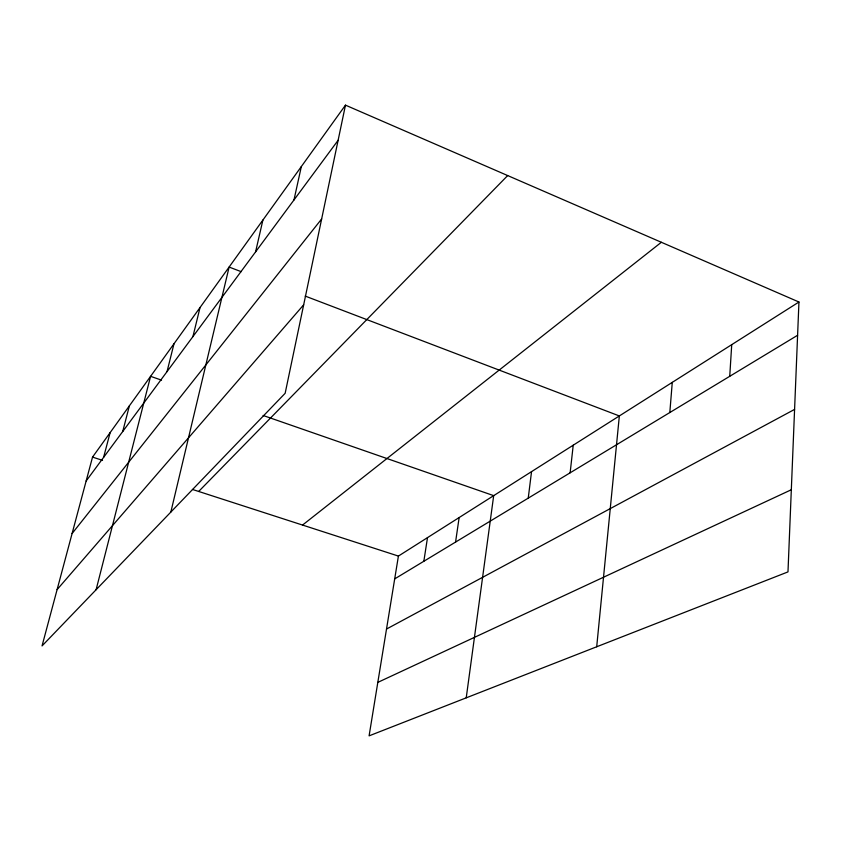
<?xml version="1.0" encoding="UTF-8"?>
<svg xmlns="http://www.w3.org/2000/svg" width="841" height="841" viewBox="0 0 841 841"><rect width="100%" height="100%" fill="white"/><g stroke="black" fill="none" stroke-linecap="round" stroke-linejoin="round"><path stroke-width="1.26" d="M798.95 302.014L787.985 571.901L369.094 735.854L398.413 556.08L798.95 302.014L345.472 105.146L92.531 457.115L42.05 645.909L285.152 393.283L345.472 105.146M729.736 376.316L731.723 344.663M669.814 412.542L672.274 382.371M596.7 646.771L619.344 415.948L305.188 296.085M570.135 472.81L573.226 445.194M528.243 498.135L531.544 471.633M466.229 697.83L493.688 495.643L263.117 415.475M455.57 542.077L459.144 517.562M423.843 561.262L427.501 537.63M293.972 199.979L301.341 166.56M255.58 251.89L262.897 220.048M170.849 512.053L229.12 267.06L241.188 271.664M192.925 336.61L200.032 307.533M167.033 371.617L174.003 343.748M96.105 589.73L150.581 376.337L161.535 380.143M122.712 431.549L129.388 405.825M103.59 457.388L110.129 432.631M86.15 480.968L338.114 140.289M72.095 533.53L321.64 218.965M57.114 589.583L303.664 304.831M198.686 491.459L507.68 175.569M302.55 525.057L661.352 242.282M394.692 578.892L797.594 335.275M386.513 629.047L794.587 409.399M377.809 682.387L791.318 489.746M92.531 457.115L102.539 460.342M192.442 489.441L398.413 556.08"/></g></svg>
